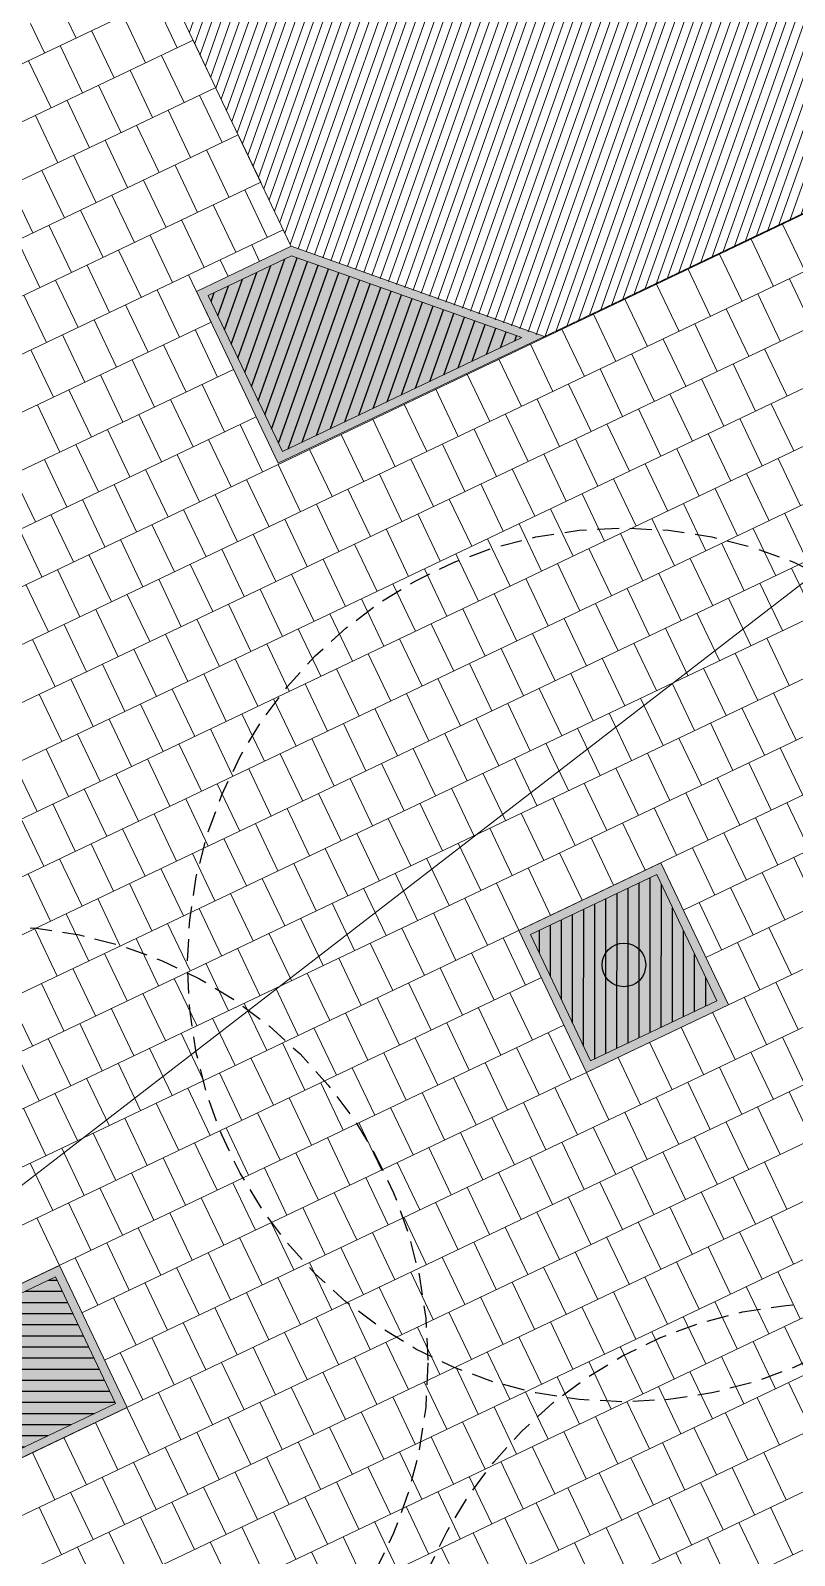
# Model space of a CAD drawing. Header units: metres. Extents: x 678805 to 1359287, y 2747329 to 5497370.
# Drawn here: x 679845.56 to 679854.31, y 2748766.5 to 2748783.95 of the extents above; entities that cross this region are included whole.
import ezdxf
from ezdxf.enums import TextEntityAlignment as Align

# ---------------------------------------------------------------- set-up
doc = ezdxf.new("R2010")
doc.units = ezdxf.units.M
doc.linetypes.add('XREF_MON_SFT_TREES$0$HIDDEN', pattern=[0.375, 0.25, -0.125])
for name, color, linetype in [('00_XREF_MON_HSC_PAVEMENT', 7, 'Continuous'), ('00_XREF_TWQ_SFT_TREES', 7, 'Continuous'), ('XREF_MON_HSC_PAVEMENT$0$03-TR-Tree Pit_Green', 74, 'Continuous'), ('XREF_MON_SFT_TREES$0$SL_TREE_CANOPY', 251, 'XREF_MON_SFT_TREES$0$HIDDEN'), ('XREF_MON_SFT_TREES$0$SL_TREE_TRUNK', 251, 'Continuous')]:
    doc.layers.add(name, color=color, linetype=linetype)
for name, color, linetype, true_color in [('02-L-Waterfeatures 01', 7, 'Continuous', 0x4da6ff), ('XREF_MON_HSC_PAVEMENT$0$03-TR-Tree Pit_White', 7, 'Continuous', 0xfcfcfc), ('XREF_MON_SFT_TREES$0$SL_TREE_ALBIZIA_LEBBECK', 7, 'Continuous', 0xa3a300), ('XREF_MON_SFT_TREES$0$SL_TREE_ZIZIPHUS_SPINA', 7, 'Continuous', 0xc6d408)]:
    doc.layers.add(name, color=color, linetype=linetype, true_color=true_color)
for name, color, linetype, lineweight in [('XREF_MON_GENERAL_LAYOUT$0$02-L-Level Curves 0.25-0.75m', 33, 'Continuous', 5), ('XREF_MON_GENERAL_LAYOUT$0$02-L-Material Change', 251, 'Continuous', 5), ('XREF_MON_GENERAL_LAYOUT$0$04-BK-Tree Pit', 6, 'Continuous', 5), ('XREF_MON_HSC_PAVEMENT$0$02-L-B-Flat Bar', 251, 'Continuous', 5), ('XREF_MON_HSC_PAVEMENT$0$04-BK-Tree Pit', 6, 'Continuous', 5)]:
    doc.layers.add(name, color=color, linetype=linetype, lineweight=lineweight)
for name, color, linetype, lineweight, true_color in [('XREF_MON_HSC_PAVEMENT$0$02-L-Joints-Paviment_07_Precast Concrete Blocks 60X40', 7, 'Continuous', 5, 0x999999), ('XREF_MON_HSC_PAVEMENT$0$03-TR-Pavement_07_Precast Concrete Blocks 20X10', 7, 'Continuous', 5, 0x999999), ('XREF_MON_HSC_PAVEMENT$0$03-TR-Pavement_07_Precast Concrete Blocks 60X40', 7, 'Continuous', 5, 0x999999)]:
    doc.layers.add(name, color=color, linetype=linetype, lineweight=lineweight, true_color=true_color)
doc.layers.get('XREF_MON_SFT_TREES$0$SL_TREE_ALBIZIA_LEBBECK').off()
doc.layers.get('XREF_MON_SFT_TREES$0$SL_TREE_ZIZIPHUS_SPINA').off()
doc.styles.add('XREF_MON_GENERAL_LAYOUT$0$Standard', font='arial.ttf')

# ---------------------------------------------------------------- blocks, each defined once
blk = doc.blocks.new('XREF_MON_SFT_TREES$0$Albizia_lebbeck')
h = blk.add_hatch()
h.set_pattern_fill('ANSI31', color=256, scale=0.1)
edge = h.paths.add_edge_path()
edge.add_arc((0, 0), 5, -25.4481, 334.5519)
at = {"layer": 'XREF_MON_SFT_TREES$0$SL_TREE_TRUNK'}
h = blk.add_hatch(color=256, dxfattribs=at)
h.dxf.hatch_style = 1
edge = h.paths.add_edge_path()
edge.add_arc((0, 0), 0.25, 0, 360)
at = {"layer": 'XREF_MON_SFT_TREES$0$SL_TREE_CANOPY', "linetype": 'XREF_MON_SFT_TREES$0$HIDDEN'}
blk.add_circle((0, 0), 5, dxfattribs=at)
at = {"layer": 'XREF_MON_SFT_TREES$0$SL_TREE_TRUNK'}
blk.add_circle((0, 0), 0.25, dxfattribs=at)
blk = doc.blocks.new('XREF_MON_SFT_TREES$0$Ziziphus_spina_christi')
h = blk.add_hatch()
h.set_pattern_fill('ANSI31', color=256, scale=0.1)
edge = h.paths.add_edge_path()
edge.add_arc((0, 0), 5, 0, 360)
at = {"layer": 'XREF_MON_SFT_TREES$0$SL_TREE_TRUNK'}
h = blk.add_hatch(color=256, dxfattribs=at)
h.dxf.hatch_style = 1
edge = h.paths.add_edge_path()
edge.add_arc((0, 0), 0.25, 0, 360)
at = {"layer": 'XREF_MON_SFT_TREES$0$SL_TREE_CANOPY', "linetype": 'XREF_MON_SFT_TREES$0$HIDDEN'}
blk.add_circle((0, 0), 5, dxfattribs=at)
at = {"layer": 'XREF_MON_SFT_TREES$0$SL_TREE_TRUNK'}
blk.add_circle((0, 0), 0.25, dxfattribs=at)
blk = doc.blocks.new('XREF_MON_SFT_TREES')
at = {"layer": 'XREF_MON_SFT_TREES$0$SL_TREE_ALBIZIA_LEBBECK', "rotation": 25.44812939262281}
for p in [(679860.459, 2748776.005), (679852.354, 2748773.255)]:
    blk.add_blockref('XREF_MON_SFT_TREES$0$Albizia_lebbeck', p, dxfattribs=at)
at = {"layer": 'XREF_MON_SFT_TREES$0$SL_TREE_ZIZIPHUS_SPINA', "rotation": 25.44812939262281}
for p in [(679845.109, 2748768.7), (679854.72, 2748764.385), (679847.364, 2748760.884)]:
    blk.add_blockref('XREF_MON_SFT_TREES$0$Ziziphus_spina_christi', p, dxfattribs=at)
blk = doc.blocks.new('XREF_MON_HSC_PAVEMENT$0$ALCORQUE RECTANGULAR')
at = {"layer": 'XREF_MON_HSC_PAVEMENT$0$03-TR-Tree Pit_Green', "ltscale": 0.3}
h = blk.add_hatch(dxfattribs=at)
h.set_pattern_fill('ANSI31', color=256, scale=0.04, angle=-45)
h.set_pattern_definition([(360, (-2068898.16958, 3428624.0145), (3e-17, 0.127), [])])
h.paths.add_polyline_path([(679903.391, 2748647.421), (679902.702, 2748648.869), (679904.689, 2748649.814), (679905.377, 2748648.367)])
at = {"layer": 'XREF_MON_HSC_PAVEMENT$0$03-TR-Tree Pit_White'}
h = blk.add_hatch(color=256, dxfattribs=at)
h.dxf.hatch_style = 1
h.paths.add_polyline_path([(679903.344, 2748647.288), (679902.569, 2748648.916), (679904.736, 2748649.947), (679905.511, 2748648.319)])
blk = doc.blocks.new('XREF_MON_HSC_PAVEMENT$0$Escocell Quadrat')
at = {"layer": 'XREF_MON_HSC_PAVEMENT$0$03-TR-Tree Pit_Green'}
h = blk.add_hatch(dxfattribs=at)
h.set_pattern_fill('ANSI31', color=256, scale=0.04, angle=19.5514)
h.set_pattern_definition([(64.551379247, (-1794786.01457, -2189831.7944), (-0.114677314033, 0.0545720958565), [])])
h.paths.add_polyline_path([(-1.159, 0.359), (-2.759, 0.359), (-2.759, -1.241), (-1.159, -1.241)])
at = {"layer": 'XREF_MON_HSC_PAVEMENT$0$03-TR-Tree Pit_White'}
h = blk.add_hatch(color=256, dxfattribs=at)
h.dxf.hatch_style = 1
h.paths.add_polyline_path([(-2.859, 0.459), (-1.059, 0.459), (-1.059, -1.341), (-2.859, -1.341)])
at = {"ltscale": 0.3}
blk.add_lwpolyline([(-2.759, -1.241), (-1.159, -1.241), (-1.159, 0.359), (-2.759, 0.359)], close=True, dxfattribs=at)
blk = doc.blocks.new('XREF_MON_HSC_PAVEMENT$0$Tree Pit Ford')
at = {"layer": 'XREF_MON_HSC_PAVEMENT$0$03-TR-Tree Pit_Green', "ltscale": 0.3}
h = blk.add_hatch(dxfattribs=at)
h.set_pattern_fill('ANSI31', color=256, scale=0.04)
h.paths.add_polyline_path([(-0.045, 1.149), (1.934, -0.83), (-1.104, -0.83), (-1.104, 1.149)])
at = {"layer": 'XREF_MON_HSC_PAVEMENT$0$03-TR-Tree Pit_White'}
h = blk.add_hatch(color=256, dxfattribs=at)
h.dxf.hatch_style = 1
h.paths.add_polyline_path([(-0.004, 1.249), (2.175, -0.93), (-1.204, -0.93), (-1.204, 1.249)])
blk = doc.blocks.new('XREF_MON_HSC_PAVEMENT')
at = {"layer": 'XREF_MON_HSC_PAVEMENT$0$03-TR-Pavement_07_Precast Concrete Blocks 20X10'}
h = blk.add_hatch(dxfattribs=at)
h.set_pattern_fill('ANSI31', color=256, scale=0.0315, angle=25.5)
h.set_pattern_definition([(70.5, (0, 0), (-0.094275932128, 0.033384858509), [])])
edge = h.paths.add_edge_path()
edge.add_line((679846.747, 2748785.254), (679848.542, 2748781.477))
edge.add_line((679848.542, 2748781.477), (679851.428, 2748780.438))
edge.add_line((679851.428, 2748780.438), (679855.273, 2748782.267))
edge.add_line((679855.273, 2748782.267), (679856.277, 2748785.094))
edge.add_line((679856.277, 2748785.094), (679859.104, 2748784.09))
edge.add_line((679859.104, 2748784.09), (679862.949, 2748785.92))
edge.add_line((679862.949, 2748785.92), (679863.953, 2748788.747))
edge.add_line((679863.953, 2748788.747), (679866.78, 2748787.743))
edge.add_line((679866.78, 2748787.743), (679870.625, 2748789.573))
edge.add_line((679870.625, 2748789.573), (679871.629, 2748792.4))
edge.add_line((679871.629, 2748792.4), (679874.456, 2748791.396))
edge.add_line((679874.456, 2748791.396), (679878.294, 2748793.222))
edge.add_line((679878.294, 2748793.222), (679879.304, 2748796.052))
edge.add_line((679879.304, 2748796.052), (679882.132, 2748795.049))
edge.add_line((679882.132, 2748795.049), (679885.976, 2748796.878))
edge.add_line((679885.976, 2748796.878), (679886.946, 2748799.611))
edge.add_line((679886.946, 2748799.611), (679886.98, 2748799.704))
edge.add_line((679886.98, 2748799.704), (679889.807, 2748798.7))
edge.add_line((679889.807, 2748798.7), (679893.651, 2748800.53))
edge.add_line((679893.651, 2748800.53), (679894.655, 2748803.357))
edge.add_line((679894.655, 2748803.357), (679897.482, 2748802.353))
edge.add_line((679897.482, 2748802.353), (679901.327, 2748804.183))
edge.add_line((679901.327, 2748804.183), (679902.33, 2748807.009))
edge.add_line((679902.33, 2748807.009), (679905.158, 2748806.006))
edge.add_line((679905.158, 2748806.006), (679909.001, 2748807.835))
edge.add_line((679909.001, 2748807.835), (679909.972, 2748810.567))
edge.add_line((679909.972, 2748810.567), (679912.832, 2748809.658))
edge.add_line((679912.832, 2748809.658), (679916.677, 2748811.487))
edge.add_line((679916.677, 2748811.487), (679917.681, 2748814.314))
edge.add_line((679917.681, 2748814.314), (679920.508, 2748813.31))
edge.add_line((679920.508, 2748813.31), (679924.352, 2748815.139))
edge.add_line((679924.352, 2748815.139), (679925.356, 2748817.966))
edge.add_line((679925.356, 2748817.966), (679928.18, 2748816.961))
edge.add_line((679928.18, 2748816.961), (679932.025, 2748818.791))
edge.add_line((679932.025, 2748818.791), (679933.03, 2748821.618))
edge.add_line((679933.03, 2748821.618), (679935.857, 2748820.614))
edge.add_line((679935.857, 2748820.614), (679939.701, 2748822.444))
edge.add_line((679939.701, 2748822.444), (679940.705, 2748825.27))
edge.add_line((679940.705, 2748825.27), (679943.555, 2748824.267))
edge.add_line((679943.555, 2748824.267), (679947.475, 2748826.144))
edge.add_line((679947.475, 2748826.144), (679948.507, 2748829.047))
edge.add_line((679948.507, 2748829.047), (679946.708, 2748832.826))
edge.add_line((679946.708, 2748832.826), (679846.744, 2748785.257))
at = {"layer": 'XREF_MON_HSC_PAVEMENT$0$02-L-B-Flat Bar'}
for points in [[(679851.427, 2748780.438), (679947.475, 2748826.144)], [(679848.542, 2748781.477), (679846.744, 2748785.257)]]:
    blk.add_lwpolyline(points, dxfattribs=at)
at = {"layer": 'XREF_MON_HSC_PAVEMENT$0$02-L-Joints-Paviment_07_Precast Concrete Blocks 60X40'}
for p, q in [((679845.82, 2748784.403), (679846.078, 2748783.861)), ((679846.979, 2748784.29), (679847.236, 2748783.748)), ((679845.556, 2748784.027), (679845.717, 2748783.69)), ((679846.617, 2748784.118), (679846.875, 2748783.576)), ((679846.256, 2748783.946), (679846.514, 2748783.404)), ((679845.895, 2748783.774), (679846.153, 2748783.233)), ((679847.419, 2748783.835), (679847.677, 2748783.294)), ((679845.534, 2748783.602), (679845.792, 2748783.061)), ((679847.058, 2748783.663), (679847.316, 2748783.122)), ((679846.697, 2748783.492), (679846.955, 2748782.95)), ((679846.336, 2748783.32), (679846.594, 2748782.778)), ((679847.494, 2748783.206), (679847.752, 2748782.665)), ((679845.975, 2748783.148), (679846.233, 2748782.606)), ((679847.133, 2748783.035), (679847.391, 2748782.493)), ((679845.614, 2748782.976), (679845.871, 2748782.434)), ((679846.772, 2748782.863), (679847.03, 2748782.321)), ((679846.411, 2748782.691), (679846.669, 2748782.149)), ((679847.935, 2748782.752), (679848.193, 2748782.21)), ((679846.049, 2748782.519), (679846.307, 2748781.977)), ((679847.574, 2748782.58), (679847.832, 2748782.038)), ((679845.688, 2748782.347), (679845.946, 2748781.805)), ((679847.213, 2748782.408), (679847.471, 2748781.866)), ((679845.327, 2748782.175), (679845.585, 2748781.633)), ((679846.852, 2748782.236), (679847.109, 2748781.694)), ((679848.01, 2748782.123), (679848.268, 2748781.581)), ((679846.49, 2748782.064), (679846.748, 2748781.522)), ((679847.649, 2748781.951), (679847.907, 2748781.409)), ((679846.129, 2748781.892), (679846.387, 2748781.351)), ((679847.288, 2748781.779), (679847.545, 2748781.237)), ((679845.768, 2748781.72), (679846.026, 2748781.179)), ((679846.926, 2748781.607), (679847.184, 2748781.065)), ((679848.451, 2748781.668), (679848.542, 2748781.477)), ((679845.407, 2748781.549), (679845.665, 2748781.007)), ((679846.565, 2748781.435), (679846.823, 2748780.894)), ((679848.09, 2748781.496), (679848.18, 2748781.305)), ((679846.204, 2748781.263), (679846.462, 2748780.722)), ((679847.728, 2748781.324), (679847.819, 2748781.133)), ((679845.843, 2748781.092), (679846.101, 2748780.55)), ((679847.367, 2748781.153), (679847.625, 2748780.611)), ((679845.482, 2748780.92), (679845.739, 2748780.378)), ((679847.006, 2748780.981), (679847.264, 2748780.439)), ((679846.645, 2748780.809), (679846.903, 2748780.267)), ((679846.284, 2748780.637), (679846.541, 2748780.095)), ((679845.922, 2748780.465), (679846.18, 2748779.923)), ((679847.442, 2748780.524), (679847.7, 2748779.982)), ((679845.561, 2748780.293), (679845.819, 2748779.751)), ((679847.081, 2748780.352), (679847.339, 2748779.81)), ((679846.72, 2748780.18), (679846.977, 2748779.638)), ((679846.358, 2748780.008), (679846.616, 2748779.466)), ((679847.522, 2748779.897), (679847.779, 2748779.355)), ((679845.636, 2748779.664), (679845.894, 2748779.122)), ((679845.997, 2748779.836), (679846.255, 2748779.294)), ((679847.16, 2748779.725), (679847.418, 2748779.183)), ((679846.799, 2748779.553), (679847.057, 2748779.012)), ((679846.438, 2748779.381), (679846.696, 2748778.84)), ((679847.958, 2748779.44), (679848.215, 2748778.898)), ((679846.077, 2748779.21), (679846.335, 2748778.668)), ((679847.596, 2748779.268), (679847.854, 2748778.726)), ((679845.716, 2748779.038), (679845.973, 2748778.496)), ((679847.235, 2748779.096), (679847.493, 2748778.555)), ((679845.354, 2748778.866), (679845.612, 2748778.324)), ((679846.874, 2748778.924), (679847.132, 2748778.383)), ((679846.513, 2748778.753), (679846.771, 2748778.211)), ((679846.152, 2748778.581), (679846.409, 2748778.039)), ((679845.79, 2748778.409), (679846.048, 2748777.867)), ((679845.429, 2748778.237), (679845.687, 2748777.695))]:
    blk.add_line(p, q, dxfattribs=at)
for points in [[(679854.171, 2748781.733), (679854.429, 2748781.191)], [(679853.81, 2748781.561), (679854.068, 2748781.019)], [(679853.449, 2748781.389), (679853.707, 2748780.847)], [(679853.088, 2748781.217), (679853.346, 2748780.675)], [(679854.249, 2748781.105), (679854.507, 2748780.563)], [(679852.727, 2748781.045), (679852.985, 2748780.503)], [(679853.887, 2748780.933), (679854.145, 2748780.391)], [(679852.366, 2748780.873), (679852.623, 2748780.331)], [(679853.526, 2748780.761), (679853.784, 2748780.219)], [(679852.004, 2748780.701), (679852.262, 2748780.159)], [(679853.165, 2748780.589), (679853.423, 2748780.047)], [(679851.643, 2748780.529), (679851.901, 2748779.988)], [(679852.804, 2748780.417), (679853.062, 2748779.876)], [(679851.282, 2748780.358), (679851.54, 2748779.816)], [(679852.443, 2748780.245), (679852.701, 2748779.704)], [(679853.965, 2748780.305), (679854.223, 2748779.763)], [(679850.56, 2748780.014), (679850.817, 2748779.472)], [(679850.921, 2748780.186), (679851.179, 2748779.644)], [(679852.082, 2748780.074), (679852.339, 2748779.532)], [(679853.604, 2748780.133), (679853.861, 2748779.592)], [(679850.198, 2748779.842), (679850.456, 2748779.3)], [(679851.72, 2748779.902), (679851.978, 2748779.36)], [(679853.242, 2748779.961), (679853.5, 2748779.42)], [(679849.837, 2748779.67), (679850.095, 2748779.128)], [(679851.359, 2748779.73), (679851.617, 2748779.188)], [(679852.881, 2748779.79), (679853.139, 2748779.248)], [(679854.042, 2748779.677), (679854.3, 2748779.136)], [(679849.476, 2748779.498), (679849.734, 2748778.956)], [(679850.998, 2748779.558), (679851.256, 2748779.016)], [(679852.52, 2748779.618), (679852.778, 2748779.076)], [(679853.681, 2748779.506), (679853.939, 2748778.964)], [(679849.115, 2748779.326), (679849.373, 2748778.784)], [(679850.637, 2748779.386), (679850.895, 2748778.844)], [(679852.159, 2748779.446), (679852.417, 2748778.904)], [(679853.32, 2748779.334), (679853.577, 2748778.792)], [(679848.754, 2748779.154), (679849.011, 2748778.613)], [(679850.276, 2748779.214), (679850.533, 2748778.672)], [(679851.798, 2748779.274), (679852.055, 2748778.732)], [(679852.958, 2748779.162), (679853.216, 2748778.62)], [(679848.392, 2748778.982), (679848.65, 2748778.441)], [(679849.914, 2748779.042), (679850.172, 2748778.5)], [(679851.436, 2748779.102), (679851.694, 2748778.56)], [(679852.597, 2748778.99), (679852.855, 2748778.448)], [(679854.119, 2748779.05), (679854.377, 2748778.508)], [(679848.031, 2748778.811), (679848.289, 2748778.269)], [(679849.553, 2748778.87), (679849.811, 2748778.329)], [(679851.075, 2748778.93), (679851.333, 2748778.388)], [(679852.236, 2748778.818), (679852.494, 2748778.276)], [(679853.758, 2748778.878), (679854.016, 2748778.336)], [(679847.67, 2748778.639), (679847.928, 2748778.097)], [(679849.192, 2748778.699), (679849.45, 2748778.157)], [(679850.714, 2748778.758), (679850.972, 2748778.217)], [(679851.875, 2748778.646), (679852.133, 2748778.104)], [(679853.397, 2748778.706), (679853.655, 2748778.164)], [(679847.309, 2748778.467), (679847.567, 2748777.925)], [(679848.831, 2748778.527), (679849.089, 2748777.985)], [(679850.353, 2748778.586), (679850.611, 2748778.045)], [(679851.514, 2748778.474), (679851.771, 2748777.933)], [(679853.036, 2748778.534), (679853.293, 2748777.992)], [(679846.948, 2748778.295), (679847.205, 2748777.753)], [(679848.47, 2748778.355), (679848.727, 2748777.813)], [(679849.992, 2748778.415), (679850.249, 2748777.873)], [(679851.152, 2748778.302), (679851.41, 2748777.761)], [(679852.674, 2748778.362), (679852.932, 2748777.82)], [(679854.196, 2748778.422), (679854.454, 2748777.88)], [(679846.586, 2748778.123), (679846.844, 2748777.581)], [(679848.108, 2748778.183), (679848.366, 2748777.641)], [(679849.63, 2748778.243), (679849.888, 2748777.701)], [(679850.791, 2748778.131), (679851.049, 2748777.589)], [(679852.313, 2748778.19), (679852.571, 2748777.649)], [(679853.835, 2748778.25), (679854.093, 2748777.708)], [(679846.225, 2748777.951), (679846.483, 2748777.409)], [(679847.747, 2748778.011), (679848.005, 2748777.469)], [(679849.269, 2748778.071), (679849.527, 2748777.529)], [(679850.43, 2748777.959), (679850.688, 2748777.417)], [(679851.952, 2748778.018), (679852.21, 2748777.477)], [(679853.474, 2748778.078), (679853.732, 2748777.536)], [(679845.864, 2748777.779), (679846.122, 2748777.238)], [(679847.386, 2748777.839), (679847.644, 2748777.297)], [(679848.908, 2748777.899), (679849.166, 2748777.357)], [(679850.069, 2748777.787), (679850.327, 2748777.245)], [(679851.591, 2748777.847), (679851.849, 2748777.305)], [(679853.113, 2748777.906), (679853.371, 2748777.365)], [(679854.274, 2748777.794), (679854.531, 2748777.253)], [(679845.503, 2748777.607), (679845.761, 2748777.066)], [(679847.025, 2748777.667), (679847.283, 2748777.125)], [(679848.547, 2748777.727), (679848.805, 2748777.185)], [(679849.708, 2748777.615), (679849.965, 2748777.073)], [(679851.23, 2748777.675), (679851.487, 2748777.133)], [(679852.752, 2748777.735), (679853.009, 2748777.193)], [(679853.912, 2748777.622), (679854.17, 2748777.081)], [(679846.664, 2748777.495), (679846.922, 2748776.954)], [(679848.186, 2748777.555), (679848.443, 2748777.013)], [(679849.346, 2748777.443), (679849.604, 2748776.901)], [(679850.868, 2748777.503), (679851.126, 2748776.961)], [(679852.39, 2748777.563), (679852.648, 2748777.021)], [(679853.551, 2748777.451), (679853.809, 2748776.909)], [(679846.303, 2748777.323), (679846.56, 2748776.782)], [(679847.824, 2748777.383), (679848.082, 2748776.841)], [(679848.985, 2748777.271), (679849.243, 2748776.729)], [(679850.507, 2748777.331), (679850.765, 2748776.789)], [(679852.029, 2748777.391), (679852.287, 2748776.849)], [(679853.19, 2748777.279), (679853.448, 2748776.737)], [(679845.941, 2748777.152), (679846.199, 2748776.61)], [(679847.463, 2748777.211), (679847.721, 2748776.67)], [(679848.624, 2748777.099), (679848.882, 2748776.558)], [(679850.146, 2748777.159), (679850.404, 2748776.617)], [(679851.307, 2748777.047), (679851.565, 2748776.505)], [(679851.668, 2748777.219), (679851.926, 2748776.677)], [(679852.829, 2748777.107), (679853.087, 2748776.565)], [(679845.58, 2748776.98), (679845.838, 2748776.438)], [(679847.102, 2748777.04), (679847.36, 2748776.498)], [(679848.263, 2748776.927), (679848.521, 2748776.386)], [(679849.785, 2748776.987), (679850.043, 2748776.445)], [(679850.946, 2748776.875), (679851.203, 2748776.333)], [(679852.468, 2748776.935), (679852.725, 2748776.393)], [(679853.99, 2748776.995), (679854.247, 2748776.453)], [(679846.741, 2748776.868), (679846.999, 2748776.326)], [(679847.902, 2748776.756), (679848.16, 2748776.214)], [(679849.424, 2748776.815), (679849.682, 2748776.274)], [(679850.584, 2748776.703), (679850.842, 2748776.161)], [(679852.106, 2748776.763), (679852.364, 2748776.221)], [(679853.628, 2748776.823), (679853.886, 2748776.281)], [(679846.019, 2748776.524), (679846.276, 2748775.982)], [(679846.38, 2748776.696), (679846.638, 2748776.154)], [(679847.541, 2748776.584), (679847.798, 2748776.042)], [(679849.063, 2748776.643), (679849.32, 2748776.102)], [(679850.223, 2748776.531), (679850.481, 2748775.99)], [(679851.745, 2748776.591), (679852.003, 2748776.049)], [(679853.267, 2748776.651), (679853.525, 2748776.109)], [(679845.657, 2748776.352), (679845.915, 2748775.81)], [(679847.179, 2748776.412), (679847.437, 2748775.87)], [(679848.701, 2748776.472), (679848.959, 2748775.93)], [(679849.862, 2748776.359), (679850.12, 2748775.818)], [(679851.384, 2748776.419), (679851.642, 2748775.877)], [(679852.906, 2748776.479), (679853.164, 2748775.937)], [(679854.067, 2748776.367), (679854.325, 2748775.825)], [(679846.818, 2748776.24), (679847.076, 2748775.698)], [(679848.34, 2748776.3), (679848.598, 2748775.758)], [(679849.501, 2748776.188), (679849.759, 2748775.646)], [(679851.023, 2748776.247), (679851.281, 2748775.706)], [(679852.545, 2748776.307), (679852.803, 2748775.765)], [(679853.706, 2748776.195), (679853.963, 2748775.653)], [(679846.457, 2748776.068), (679846.715, 2748775.526)], [(679847.979, 2748776.128), (679848.237, 2748775.586)], [(679849.14, 2748776.016), (679849.398, 2748775.474)], [(679850.662, 2748776.076), (679850.92, 2748775.534)], [(679852.184, 2748776.135), (679852.442, 2748775.594)], [(679853.344, 2748776.023), (679853.602, 2748775.481)], [(679846.096, 2748775.896), (679846.354, 2748775.354)], [(679847.618, 2748775.956), (679847.876, 2748775.414)], [(679848.779, 2748775.844), (679849.036, 2748775.302)], [(679850.301, 2748775.904), (679850.558, 2748775.362)], [(679851.822, 2748775.963), (679852.08, 2748775.422)], [(679852.983, 2748775.851), (679853.241, 2748775.31)], [(679845.735, 2748775.724), (679845.992, 2748775.183)], [(679847.257, 2748775.784), (679847.514, 2748775.242)], [(679848.417, 2748775.672), (679848.675, 2748775.13)], [(679849.939, 2748775.732), (679850.197, 2748775.19)], [(679851.461, 2748775.792), (679851.719, 2748775.25)], [(679852.622, 2748775.679), (679852.88, 2748775.138)], [(679854.144, 2748775.739), (679854.402, 2748775.197)], [(679845.373, 2748775.552), (679845.631, 2748775.011)], [(679846.895, 2748775.612), (679847.153, 2748775.07)], [(679848.056, 2748775.5), (679848.314, 2748774.958)], [(679849.578, 2748775.56), (679849.836, 2748775.018)], [(679851.1, 2748775.62), (679851.358, 2748775.078)], [(679852.261, 2748775.508), (679852.519, 2748774.966)], [(679853.783, 2748775.567), (679854.041, 2748775.026)], [(679846.534, 2748775.44), (679846.792, 2748774.899)], [(679847.695, 2748775.328), (679847.953, 2748774.786)], [(679849.217, 2748775.388), (679849.475, 2748774.846)], [(679850.739, 2748775.448), (679850.997, 2748774.906)], [(679851.9, 2748775.336), (679852.158, 2748774.794)], [(679853.422, 2748775.396), (679853.68, 2748774.854)], [(679846.173, 2748775.268), (679846.431, 2748774.727)], [(679847.334, 2748775.156), (679847.592, 2748774.615)], [(679848.856, 2748775.216), (679849.114, 2748774.674)], [(679850.378, 2748775.276), (679850.636, 2748774.734)], [(679851.539, 2748775.164), (679851.796, 2748774.622)], [(679853.061, 2748775.224), (679853.318, 2748774.682)], [(679845.812, 2748775.097), (679846.07, 2748774.555)], [(679846.973, 2748774.984), (679847.23, 2748774.443)], [(679848.495, 2748775.044), (679848.752, 2748774.502)], [(679850.017, 2748775.104), (679850.274, 2748774.562)], [(679851.177, 2748774.992), (679851.435, 2748774.45)], [(679852.699, 2748775.052), (679852.957, 2748774.51)], [(679854.221, 2748775.112), (679854.479, 2748774.57)], [(679845.451, 2748774.925), (679845.708, 2748774.383)], [(679846.611, 2748774.813), (679846.869, 2748774.271)], [(679848.133, 2748774.872), (679848.391, 2748774.331)], [(679849.655, 2748774.932), (679849.913, 2748774.39)], [(679850.816, 2748774.82), (679851.074, 2748774.278)], [(679852.338, 2748774.88), (679852.596, 2748774.338)], [(679853.86, 2748774.94), (679854.118, 2748774.398)], [(679846.25, 2748774.641), (679846.508, 2748774.099)], [(679847.772, 2748774.701), (679848.03, 2748774.159)], [(679849.294, 2748774.76), (679849.552, 2748774.219)], [(679850.455, 2748774.648), (679850.713, 2748774.106)], [(679851.977, 2748774.708), (679852.235, 2748774.166)], [(679853.499, 2748774.768), (679853.757, 2748774.226)], [(679845.889, 2748774.469), (679846.147, 2748773.927)], [(679847.411, 2748774.529), (679847.669, 2748773.987)], [(679848.933, 2748774.588), (679849.191, 2748774.047)], [(679850.094, 2748774.476), (679850.352, 2748773.935)], [(679851.616, 2748774.536), (679851.874, 2748773.994)], [(679853.138, 2748774.596), (679853.396, 2748774.054)], [(679854.299, 2748774.484), (679854.556, 2748773.942)], [(679845.528, 2748774.297), (679845.786, 2748773.755)], [(679847.05, 2748774.357), (679847.308, 2748773.815)], [(679848.572, 2748774.417), (679848.83, 2748773.875)], [(679849.733, 2748774.304), (679849.99, 2748773.763)], [(679851.255, 2748774.364), (679851.512, 2748773.822)], [(679853.937, 2748774.312), (679854.195, 2748773.77)], [(679846.689, 2748774.185), (679846.946, 2748773.643)], [(679848.211, 2748774.245), (679848.468, 2748773.703)], [(679849.371, 2748774.133), (679849.629, 2748773.591)], [(679850.893, 2748774.192), (679851.151, 2748773.651)], [(679853.576, 2748774.14), (679853.834, 2748773.598)], [(679846.327, 2748774.013), (679846.585, 2748773.471)], [(679847.849, 2748774.073), (679848.107, 2748773.531)], [(679849.01, 2748773.961), (679849.268, 2748773.419)], [(679850.532, 2748774.02), (679850.79, 2748773.479)], [(679853.215, 2748773.968), (679853.473, 2748773.426)], [(679845.966, 2748773.841), (679846.224, 2748773.299)], [(679847.488, 2748773.901), (679847.746, 2748773.359)], [(679848.649, 2748773.789), (679848.907, 2748773.247)], [(679850.171, 2748773.849), (679850.429, 2748773.307)], [(679845.605, 2748773.669), (679845.863, 2748773.127)], [(679846.766, 2748773.557), (679847.024, 2748773.015)], [(679847.127, 2748773.729), (679847.385, 2748773.187)], [(679848.288, 2748773.617), (679848.546, 2748773.075)], [(679849.81, 2748773.677), (679850.068, 2748773.135)], [(679850.971, 2748773.565), (679851.228, 2748773.023)], [(679854.015, 2748773.684), (679854.272, 2748773.142)], [(679846.405, 2748773.385), (679846.662, 2748772.843)], [(679847.927, 2748773.445), (679848.184, 2748772.903)], [(679849.449, 2748773.505), (679849.706, 2748772.963)], [(679850.609, 2748773.393), (679850.867, 2748772.851)], [(679853.653, 2748773.512), (679853.911, 2748772.971)], [(679846.043, 2748773.213), (679846.301, 2748772.672)], [(679847.565, 2748773.273), (679847.823, 2748772.731)], [(679849.087, 2748773.333), (679849.345, 2748772.791)], [(679850.248, 2748773.221), (679850.506, 2748772.679)], [(679845.682, 2748773.042), (679845.94, 2748772.5)], [(679847.204, 2748773.101), (679847.462, 2748772.56)], [(679848.726, 2748773.161), (679848.984, 2748772.619)], [(679849.887, 2748773.049), (679850.145, 2748772.507)], [(679854.092, 2748773.056), (679854.35, 2748772.515)], [(679845.321, 2748772.87), (679845.579, 2748772.328)], [(679846.843, 2748772.929), (679847.101, 2748772.388)], [(679848.365, 2748772.989), (679848.623, 2748772.447)], [(679849.526, 2748772.877), (679849.784, 2748772.335)], [(679851.048, 2748772.937), (679851.306, 2748772.395)], [(679853.731, 2748772.885), (679853.988, 2748772.343)], [(679846.482, 2748772.758), (679846.74, 2748772.216)], [(679848.004, 2748772.817), (679848.262, 2748772.276)], [(679849.165, 2748772.705), (679849.422, 2748772.164)], [(679850.687, 2748772.765), (679850.944, 2748772.223)], [(679853.369, 2748772.713), (679853.627, 2748772.171)], [(679846.121, 2748772.586), (679846.378, 2748772.044)], [(679847.643, 2748772.645), (679847.9, 2748772.104)], [(679848.803, 2748772.533), (679849.061, 2748771.992)], [(679850.325, 2748772.593), (679850.583, 2748772.051)], [(679853.008, 2748772.541), (679853.266, 2748771.999)], [(679845.759, 2748772.414), (679846.017, 2748771.872)], [(679847.281, 2748772.474), (679847.539, 2748771.932)], [(679848.442, 2748772.362), (679848.7, 2748771.82)], [(679849.964, 2748772.421), (679850.222, 2748771.88)], [(679851.486, 2748772.481), (679851.744, 2748771.939)], [(679852.647, 2748772.369), (679852.905, 2748771.827)], [(679854.169, 2748772.429), (679854.427, 2748771.887)], [(679845.398, 2748772.242), (679845.656, 2748771.7)], [(679846.92, 2748772.302), (679847.178, 2748771.76)], [(679848.081, 2748772.19), (679848.339, 2748771.648)], [(679849.603, 2748772.249), (679849.861, 2748771.708)], [(679851.125, 2748772.309), (679851.383, 2748771.767)], [(679852.286, 2748772.197), (679852.544, 2748771.655)], [(679853.808, 2748772.257), (679854.066, 2748771.715)], [(679846.559, 2748772.13), (679846.817, 2748771.588)], [(679847.72, 2748772.018), (679847.978, 2748771.476)], [(679849.242, 2748772.078), (679849.5, 2748771.536)], [(679850.764, 2748772.137), (679851.022, 2748771.596)], [(679851.925, 2748772.025), (679852.182, 2748771.483)], [(679853.447, 2748772.085), (679853.704, 2748771.543)], [(679846.198, 2748771.958), (679846.456, 2748771.416)], [(679847.359, 2748771.846), (679847.616, 2748771.304)], [(679848.881, 2748771.906), (679849.138, 2748771.364)], [(679850.403, 2748771.965), (679850.66, 2748771.424)], [(679851.563, 2748771.853), (679851.821, 2748771.312)], [(679853.085, 2748771.913), (679853.343, 2748771.371)], [(679845.837, 2748771.786), (679846.095, 2748771.244)], [(679846.997, 2748771.674), (679847.255, 2748771.132)], [(679848.519, 2748771.734), (679848.777, 2748771.192)], [(679850.041, 2748771.794), (679850.299, 2748771.252)], [(679851.202, 2748771.681), (679851.46, 2748771.14)], [(679852.724, 2748771.741), (679852.982, 2748771.199)], [(679854.246, 2748771.801), (679854.504, 2748771.259)], [(679845.476, 2748771.614), (679845.733, 2748771.072)], [(679846.636, 2748771.502), (679846.894, 2748770.96)], [(679848.158, 2748771.562), (679848.416, 2748771.02)], [(679849.68, 2748771.622), (679849.938, 2748771.08)], [(679850.841, 2748771.51), (679851.099, 2748770.968)], [(679852.363, 2748771.569), (679852.621, 2748771.028)], [(679853.885, 2748771.629), (679854.143, 2748771.087)], [(679846.275, 2748771.33), (679846.533, 2748770.788)], [(679847.797, 2748771.39), (679848.055, 2748770.848)], [(679849.319, 2748771.45), (679849.577, 2748770.908)], [(679850.48, 2748771.338), (679850.738, 2748770.796)], [(679852.002, 2748771.398), (679852.26, 2748770.856)], [(679853.524, 2748771.457), (679853.782, 2748770.916)], [(679845.914, 2748771.158), (679846.172, 2748770.617)], [(679847.436, 2748771.218), (679847.694, 2748770.676)], [(679848.958, 2748771.278), (679849.216, 2748770.736)], [(679850.119, 2748771.166), (679850.376, 2748770.624)], [(679851.641, 2748771.226), (679851.898, 2748770.684)], [(679852.801, 2748771.114), (679853.059, 2748770.572)], [(679853.163, 2748771.285), (679853.42, 2748770.744)], [(679845.553, 2748770.987), (679845.811, 2748770.445)], [(679847.075, 2748771.046), (679847.333, 2748770.504)], [(679848.597, 2748771.106), (679848.855, 2748770.564)], [(679849.757, 2748770.994), (679850.015, 2748770.452)], [(679851.279, 2748771.054), (679851.537, 2748770.512)], [(679852.44, 2748770.942), (679852.698, 2748770.4)], [(679853.962, 2748771.001), (679854.22, 2748770.46)], [(679846.714, 2748770.874), (679846.971, 2748770.333)], [(679848.236, 2748770.934), (679848.493, 2748770.392)], [(679849.396, 2748770.822), (679849.654, 2748770.28)], [(679850.918, 2748770.882), (679851.176, 2748770.34)], [(679852.079, 2748770.77), (679852.337, 2748770.228)], [(679853.601, 2748770.83), (679853.859, 2748770.288)], [(679846.352, 2748770.703), (679846.61, 2748770.161)], [(679847.513, 2748770.59), (679847.771, 2748770.049)], [(679847.874, 2748770.762), (679848.132, 2748770.221)], [(679849.035, 2748770.65), (679849.293, 2748770.108)], [(679850.557, 2748770.71), (679850.815, 2748770.168)], [(679851.718, 2748770.598), (679851.976, 2748770.056)], [(679853.24, 2748770.658), (679853.498, 2748770.116)], [(679845.991, 2748770.531), (679846.249, 2748769.989)], [(679847.152, 2748770.419), (679847.41, 2748769.877)], [(679848.674, 2748770.478), (679848.932, 2748769.937)], [(679850.196, 2748770.538), (679850.454, 2748769.996)], [(679851.357, 2748770.426), (679851.615, 2748769.884)], [(679852.879, 2748770.486), (679853.136, 2748769.944)], [(679845.63, 2748770.359), (679845.888, 2748769.817)], [(679846.791, 2748770.247), (679847.049, 2748769.705)], [(679848.313, 2748770.306), (679848.571, 2748769.765)], [(679849.835, 2748770.366), (679850.093, 2748769.824)], [(679850.995, 2748770.254), (679851.253, 2748769.712)], [(679852.517, 2748770.314), (679852.775, 2748769.772)], [(679854.039, 2748770.374), (679854.297, 2748769.832)], [(679846.43, 2748770.075), (679846.687, 2748769.533)], [(679847.952, 2748770.135), (679848.209, 2748769.593)], [(679849.474, 2748770.194), (679849.731, 2748769.653)], [(679850.634, 2748770.082), (679850.892, 2748769.54)], [(679852.156, 2748770.142), (679852.414, 2748769.6)], [(679853.678, 2748770.202), (679853.936, 2748769.66)], [(679846.068, 2748769.903), (679846.326, 2748769.361)], [(679847.59, 2748769.963), (679847.848, 2748769.421)], [(679849.112, 2748770.022), (679849.37, 2748769.481)], [(679850.273, 2748769.91), (679850.531, 2748769.369)], [(679851.795, 2748769.97), (679852.053, 2748769.428)], [(679853.317, 2748770.03), (679853.575, 2748769.488)], [(679847.229, 2748769.791), (679847.487, 2748769.249)], [(679848.751, 2748769.851), (679849.009, 2748769.309)], [(679849.912, 2748769.739), (679850.17, 2748769.197)], [(679851.434, 2748769.798), (679851.692, 2748769.257)], [(679852.956, 2748769.858), (679853.214, 2748769.316)], [(679854.117, 2748769.746), (679854.374, 2748769.204)], [(679846.868, 2748769.619), (679847.126, 2748769.077)], [(679848.39, 2748769.679), (679848.648, 2748769.137)], [(679849.551, 2748769.567), (679849.809, 2748769.025)], [(679851.073, 2748769.626), (679851.331, 2748769.085)], [(679852.595, 2748769.686), (679852.853, 2748769.144)], [(679853.755, 2748769.574), (679854.013, 2748769.032)], [(679846.507, 2748769.447), (679846.765, 2748768.905)], [(679848.029, 2748769.507), (679848.287, 2748768.965)], [(679849.19, 2748769.395), (679849.447, 2748768.853)], [(679850.712, 2748769.455), (679850.969, 2748768.913)], [(679852.234, 2748769.514), (679852.491, 2748768.973)], [(679853.394, 2748769.402), (679853.652, 2748768.86)], [(679847.668, 2748769.335), (679847.925, 2748768.793)], [(679848.828, 2748769.223), (679849.086, 2748768.681)], [(679850.35, 2748769.283), (679850.608, 2748768.741)], [(679851.872, 2748769.342), (679852.13, 2748768.801)], [(679853.033, 2748769.23), (679853.291, 2748768.689)], [(679847.306, 2748769.163), (679847.564, 2748768.621)], [(679848.467, 2748769.051), (679848.725, 2748768.509)], [(679849.989, 2748769.111), (679850.247, 2748768.569)], [(679851.511, 2748769.171), (679851.769, 2748768.629)], [(679852.672, 2748769.058), (679852.93, 2748768.517)], [(679854.194, 2748769.118), (679854.452, 2748768.576)], [(679846.945, 2748768.991), (679847.203, 2748768.449)], [(679848.106, 2748768.879), (679848.364, 2748768.337)], [(679849.628, 2748768.939), (679849.886, 2748768.397)], [(679851.15, 2748768.999), (679851.408, 2748768.457)], [(679852.311, 2748768.887), (679852.569, 2748768.345)], [(679853.833, 2748768.946), (679854.091, 2748768.405)], [(679846.584, 2748768.819), (679846.842, 2748768.278)], [(679847.745, 2748768.707), (679848.003, 2748768.165)], [(679849.267, 2748768.767), (679849.525, 2748768.225)], [(679850.789, 2748768.827), (679851.047, 2748768.285)], [(679851.95, 2748768.715), (679852.207, 2748768.173)], [(679853.472, 2748768.775), (679853.729, 2748768.233)], [(679847.384, 2748768.535), (679847.641, 2748767.994)], [(679848.906, 2748768.595), (679849.163, 2748768.053)], [(679850.428, 2748768.655), (679850.685, 2748768.113)], [(679851.588, 2748768.543), (679851.846, 2748768.001)], [(679853.11, 2748768.603), (679853.368, 2748768.061)], [(679847.022, 2748768.363), (679847.28, 2748767.822)], [(679848.544, 2748768.423), (679848.802, 2748767.881)], [(679850.066, 2748768.483), (679850.324, 2748767.941)], [(679851.227, 2748768.371), (679851.485, 2748767.829)], [(679852.749, 2748768.431), (679853.007, 2748767.889)], [(679854.239, 2748768.475), (679854.497, 2748767.933)], [(679846.661, 2748768.192), (679846.919, 2748767.65)], [(679848.183, 2748768.251), (679848.441, 2748767.71)], [(679849.705, 2748768.311), (679849.963, 2748767.769)], [(679850.866, 2748768.199), (679851.124, 2748767.657)], [(679852.388, 2748768.259), (679852.646, 2748767.717)], [(679853.878, 2748768.303), (679854.135, 2748767.761)], [(679846.3, 2748768.02), (679846.558, 2748767.478)], [(679847.822, 2748768.08), (679848.08, 2748767.538)], [(679849.344, 2748768.139), (679849.602, 2748767.598)], [(679850.505, 2748768.027), (679850.763, 2748767.485)], [(679852.027, 2748768.087), (679852.285, 2748767.545)], [(679853.516, 2748768.131), (679853.774, 2748767.59)], [(679845.939, 2748767.848), (679846.197, 2748767.306)], [(679847.461, 2748767.908), (679847.719, 2748767.366)], [(679848.983, 2748767.967), (679849.241, 2748767.426)], [(679850.144, 2748767.855), (679850.401, 2748767.314)], [(679851.666, 2748767.915), (679851.923, 2748767.373)], [(679853.155, 2748767.96), (679853.413, 2748767.418)], [(679845.578, 2748767.676), (679845.835, 2748767.134)], [(679847.1, 2748767.736), (679847.357, 2748767.194)], [(679848.26, 2748767.624), (679848.518, 2748767.082)], [(679848.622, 2748767.796), (679848.879, 2748767.254)], [(679849.782, 2748767.683), (679850.04, 2748767.142)], [(679851.304, 2748767.743), (679851.562, 2748767.201)], [(679852.794, 2748767.788), (679853.052, 2748767.246)], [(679853.955, 2748767.676), (679854.213, 2748767.134)], [(679846.738, 2748767.564), (679846.996, 2748767.022)], [(679847.899, 2748767.452), (679848.157, 2748766.91)], [(679849.421, 2748767.512), (679849.679, 2748766.97)], [(679850.943, 2748767.571), (679851.201, 2748767.03)], [(679852.433, 2748767.616), (679852.691, 2748767.074)], [(679853.594, 2748767.504), (679853.851, 2748766.962)], [(679846.377, 2748767.392), (679846.635, 2748766.85)], [(679847.538, 2748767.28), (679847.796, 2748766.738)], [(679849.06, 2748767.34), (679849.318, 2748766.798)], [(679850.582, 2748767.399), (679850.84, 2748766.858)], [(679852.072, 2748767.444), (679852.329, 2748766.902)], [(679853.232, 2748767.332), (679853.49, 2748766.79)], [(679846.016, 2748767.22), (679846.274, 2748766.678)], [(679847.177, 2748767.108), (679847.435, 2748766.566)], [(679848.699, 2748767.168), (679848.957, 2748766.626)], [(679850.221, 2748767.228), (679850.479, 2748766.686)], [(679851.349, 2748767.1), (679851.607, 2748766.558)], [(679851.71, 2748767.272), (679851.968, 2748766.73)], [(679852.871, 2748767.16), (679853.129, 2748766.618)], [(679845.655, 2748767.048), (679845.913, 2748766.506)], [(679846.816, 2748766.936), (679847.073, 2748766.394)], [(679848.338, 2748766.996), (679848.595, 2748766.454)], [(679849.86, 2748767.056), (679850.117, 2748766.514)], [(679850.988, 2748766.928), (679851.246, 2748766.386)], [(679852.51, 2748766.988), (679852.768, 2748766.446)], [(679854.032, 2748767.048), (679854.29, 2748766.506)], [(679846.454, 2748766.764), (679846.712, 2748766.223)], [(679847.976, 2748766.824), (679848.234, 2748766.282)], [(679849.498, 2748766.884), (679849.756, 2748766.342)], [(679850.627, 2748766.756), (679850.885, 2748766.215)], [(679852.149, 2748766.816), (679852.407, 2748766.274)], [(679853.671, 2748766.876), (679853.929, 2748766.334)], [(679846.093, 2748766.592), (679846.351, 2748766.051)], [(679847.615, 2748766.652), (679847.873, 2748766.11)], [(679849.137, 2748766.712), (679849.395, 2748766.17)], [(679850.266, 2748766.584), (679850.523, 2748766.043)], [(679851.788, 2748766.644), (679852.045, 2748766.102)], [(679853.31, 2748766.704), (679853.567, 2748766.162)], [(679848.776, 2748766.54), (679849.034, 2748765.998)], [(679852.948, 2748766.532), (679853.206, 2748765.99)]]:
    blk.add_lwpolyline(points, dxfattribs=at)
at = {"layer": 'XREF_MON_HSC_PAVEMENT$0$03-TR-Pavement_07_Precast Concrete Blocks 60X40'}
for p, q in [((679602.439, 2748661.942), (679961.734, 2748832.918)), ((679602.698, 2748661.401), (679961.992, 2748832.376)), ((679602.956, 2748660.859), (679962.25, 2748831.835)), ((679603.215, 2748660.318), (679962.509, 2748831.293)), ((679603.474, 2748659.776), (679962.768, 2748830.752)), ((679603.732, 2748659.235), (679963.026, 2748830.21)), ((679733.636, 2748720.387), (679963.285, 2748829.669)), ((679733.894, 2748719.845), (679963.543, 2748829.127)), ((679723.497, 2748714.233), (679963.802, 2748828.586)), ((679723.755, 2748713.692), (679904.349, 2748799.63)), ((679713.899, 2748708.337), (679904.607, 2748799.088)), ((679838.715, 2748764.41), (679899.633, 2748793.399)), ((679748.675, 2748720.899), (679897.138, 2748791.547)), ((679712.479, 2748703.01), (679894.644, 2748789.696)), ((679717.042, 2748704.517), (679892.149, 2748787.844)), ((679853.034, 2748773.882), (679881.93, 2748787.632)), ((679736.988, 2748713.344), (679889.655, 2748785.993)), ((679839.572, 2748780.765), (679847.162, 2748784.377)), ((679761.265, 2748724.232), (679887.16, 2748784.141)), ((679839.83, 2748780.224), (679847.42, 2748783.836)), ((679840.087, 2748779.682), (679847.678, 2748783.294)), ((679840.345, 2748779.14), (679847.936, 2748782.752)), ((679843.799, 2748762.843), (679884.665, 2748782.29)), ((679840.603, 2748778.598), (679848.193, 2748782.21)), ((679840.861, 2748778.056), (679848.451, 2748781.668)), ((679842.202, 2748778.03), (679847.625, 2748780.611)), ((679844.163, 2748762.351), (679882.171, 2748780.438)), ((679842.46, 2748777.489), (679847.883, 2748780.069)), ((679853.292, 2748773.34), (679867.014, 2748779.87)), ((679842.718, 2748776.947), (679848.141, 2748779.527)), ((679844.526, 2748761.86), (679879.676, 2748778.586)), ((679846.146, 2748769.275), (679859.329, 2748775.549)), ((679846.403, 2748768.733), (679859.587, 2748775.007)), ((679714.157, 2748707.795), (679851.409, 2748773.109)), ((679822.591, 2748758.731), (679851.667, 2748772.567))]:
    blk.add_line(p, q, dxfattribs=at)
at = {"layer": 'XREF_MON_HSC_PAVEMENT$0$04-BK-Tree Pit'}
for name, p, rotation in [('XREF_MON_HSC_PAVEMENT$0$Tree Pit Ford', (679849.082, 2748780.352), 25.44812425875521), ('XREF_MON_HSC_PAVEMENT$0$Escocell Quadrat', (679853.93, 2748774.464), 25.44862075299672)]:
    blk.add_blockref(name, p, dxfattribs=dict(at, rotation=rotation))
blk.add_blockref('XREF_MON_HSC_PAVEMENT$0$ALCORQUE RECTANGULAR', (-58.848, 119.87), dxfattribs=at)
blk = doc.blocks.new('XREF_MON_GENERAL_LAYOUT$0$ALCORQUE RECTANGULAR')
blk.add_lwpolyline([(679903.391, 2748647.421), (679902.702, 2748648.868), (679904.689, 2748649.814), (679905.378, 2748648.366)], close=True)
at = {"layer": 'XREF_MON_GENERAL_LAYOUT$0$02-L-Material Change'}
blk.add_lwpolyline([(679903.344, 2748647.288), (679902.569, 2748648.916), (679904.736, 2748649.947), (679905.511, 2748648.319)], close=True, dxfattribs=at)
blk = doc.blocks.new('XREF_MON_GENERAL_LAYOUT$0$Escocell Quadrat')
at = {"ltscale": 0.3}
blk.add_lwpolyline([(-2.759, -1.241), (-1.159, -1.241), (-1.159, 0.359), (-2.759, 0.359)], close=True, dxfattribs=at)
at = {"layer": 'XREF_MON_GENERAL_LAYOUT$0$02-L-Material Change', "ltscale": 0.3}
blk.add_lwpolyline([(-2.859, -1.341), (-1.059, -1.341), (-1.059, 0.459), (-2.859, 0.459)], close=True, dxfattribs=at)
blk = doc.blocks.new('XREF_MON_GENERAL_LAYOUT$0$Tree Pit Ford')
at = {"ltscale": 0.3}
blk.add_lwpolyline([(-0.045, 1.149), (1.934, -0.83), (-1.104, -0.83), (-1.104, 1.149)], close=True, dxfattribs=at)
at = {"layer": 'XREF_MON_GENERAL_LAYOUT$0$02-L-Material Change', "ltscale": 0.3}
blk.add_lwpolyline([(-0.004, 1.249), (2.175, -0.93), (-1.204, -0.93), (-1.204, 1.249)], close=True, dxfattribs=at)
blk = doc.blocks.new('XREF_MON_GENERAL_LAYOUT')
at = {"layer": 'XREF_MON_GENERAL_LAYOUT$0$02-L-Level Curves 0.25-0.75m', "ltscale": 0.3}
blk.add_lwpolyline([(679887.022, 2748805.088), (679887.022, 2748805.088), (679892.662, 2748807.108), (679734.284, 2748685.079)], dxfattribs=at)
at = {"layer": 'XREF_MON_GENERAL_LAYOUT$0$02-L-Material Change', "ltscale": 0.3}
for points in [[(679851.446, 2748780.447), (679947.475, 2748826.144)], [(679848.542, 2748781.477), (679846.744, 2748785.257)]]:
    blk.add_lwpolyline(points, dxfattribs=at)
at = {"layer": 'XREF_MON_GENERAL_LAYOUT$0$04-BK-Tree Pit'}
for name, p, rotation in [('XREF_MON_GENERAL_LAYOUT$0$Tree Pit Ford', (679849.082, 2748780.352), 25.44812425875521), ('XREF_MON_GENERAL_LAYOUT$0$Escocell Quadrat', (679853.93, 2748774.464), 25.44862075299672)]:
    blk.add_blockref(name, p, dxfattribs=dict(at, rotation=rotation))
blk.add_blockref('XREF_MON_GENERAL_LAYOUT$0$ALCORQUE RECTANGULAR', (-58.848, 119.87), dxfattribs=at)
at = {"style": 'XREF_MON_GENERAL_LAYOUT$0$Standard'}
for tag, rotation, p in [('604,00', 330.2643, (679905.77, 2748776.558)), ('603,00', 330.2643, (679901.861, 2748753.477)), ('600,00', 133.826, (679944.597, 2748745.153)), ('602,00', 330.2643, (679883.319, 2748738.727)), ('601,00', 117.8906, (679920.972, 2748732.87)), ('601,00', 330.2643, (679864.777, 2748723.976)), ('600,00', 40.8833, (679777.405, 2748705.444, 1.17)), ('602,00', 330.2643, (679941.275, 2748705.483)), ('601,00', 40.8833, (679701.798, 2748703.889, 1.17)), ('598,00', 62.091, (679810.267, 2748702.619)), ('600,00', 330.2643, (679877.781, 2748691.131)), ('600,00', 19.5511, (679920.444, 2748685.496)), ('601,00', 330.2643, (679934.813, 2748683.804)), ('599,00', 330.2643, (679854.567, 2748679.061)), ('600,00', 88.3928, (679743.913, 2748675.572)), ('599,00', 20.6086, (679924.26, 2748675.216)), ('601,00', 88.3928, (679728.035, 2748671.318, -2)), ('602,00', 88.3928, (679711.826, 2748665.966, -1)), ('603,00', 88.3928, (679695.615, 2748660.611)), ('599,00', 40.8833, (679788.807, 2748655.829, 1.17)), ('601,00', 40.8833, (679627.612, 2748644.603, 1.17)), ('603,00', 41.7058, (679702.499, 2748628.484, 1.17)), ('600,00', 40.8833, (679645.925, 2748597.926, 1.17)), ('599,00', 34.2277, (679673.574, 2748555.136, 5.34))]:
    blk.add_attdef(tag, text='', height=1, rotation=rotation, dxfattribs=at).set_placement(p, align=Align.MIDDLE)
at = {"ltscale": 0.3, "style": 'XREF_MON_GENERAL_LAYOUT$0$Standard'}
for tag, rotation, p in [('603,50', 330.2643, (679911.501, 2748760.57)), ('602,50', 330.2643, (679892.865, 2748745.846)), ('600,50', 133.826, (679933.048, 2748738.729)), ('601,50', 330.2643, (679873.581, 2748731.671)), ('601,50', 101.2857, (679909.522, 2748726.945)), ('602,50', 330.2643, (679948.625, 2748713.86)), ('600,50', 39.606, (679743.243, 2748706.971)), ('600,50', 330.2643, (679880.266, 2748702.726)), ('600,50', 17.3537, (679917.615, 2748690.554)), ('599,50', 330.2643, (679867.197, 2748684.716)), ('599,50', 18.8944, (679921.71, 2748680.578)), ('599,50', 39.606, (679778.991, 2748677.241)), ('600,50', 88.3928, (679735.925, 2748673.586)), ('601,50', 88.3928, (679719.906, 2748668.581)), ('602,50', 88.3928, (679703.474, 2748663.452)), ('598,50', 330.2643, (679861.765, 2748662.397)), ('601,50', 39.606, (679610.513, 2748662.061)), ('600,00', 41.7058, (679752.308, 2748637.685)), ('601,00', 41.7058, (679736.044, 2748634.538)), ('599,00', 35.0835, (679763.043, 2748634.415, 1.17)), ('602,00', 41.7058, (679720.174, 2748633.096, 1.17)), ('600,00', 35.0835, (679747.063, 2748629.903, 1.17)), ('601,00', 35.0835, (679731.246, 2748625.239, 1.17)), ('600,50', 39.606, (679636.92, 2748621.339)), ('602,00', 35.0835, (679715.4, 2748620.639, 1.17)), ('599,50', 28.7604, (679659.482, 2748574.323))]:
    blk.add_attdef(tag, text='', height=1, rotation=rotation, dxfattribs=at).set_placement(p, align=Align.MIDDLE)

msp = doc.modelspace()

# ---------------------------------------------------------------- block references
at = {"layer": '00_XREF_MON_HSC_PAVEMENT'}
msp.add_blockref('XREF_MON_HSC_PAVEMENT', (0, 0), dxfattribs=at)
at = {"layer": '00_XREF_TWQ_SFT_TREES'}
msp.add_blockref('XREF_MON_SFT_TREES', (0, 0), dxfattribs=at)
at = {"layer": '02-L-Waterfeatures 01', "color": 18, "true_color": 0x000000}
msp.add_blockref('XREF_MON_GENERAL_LAYOUT', (0, 0), dxfattribs=at)

doc.saveas('drawing.dxf')
